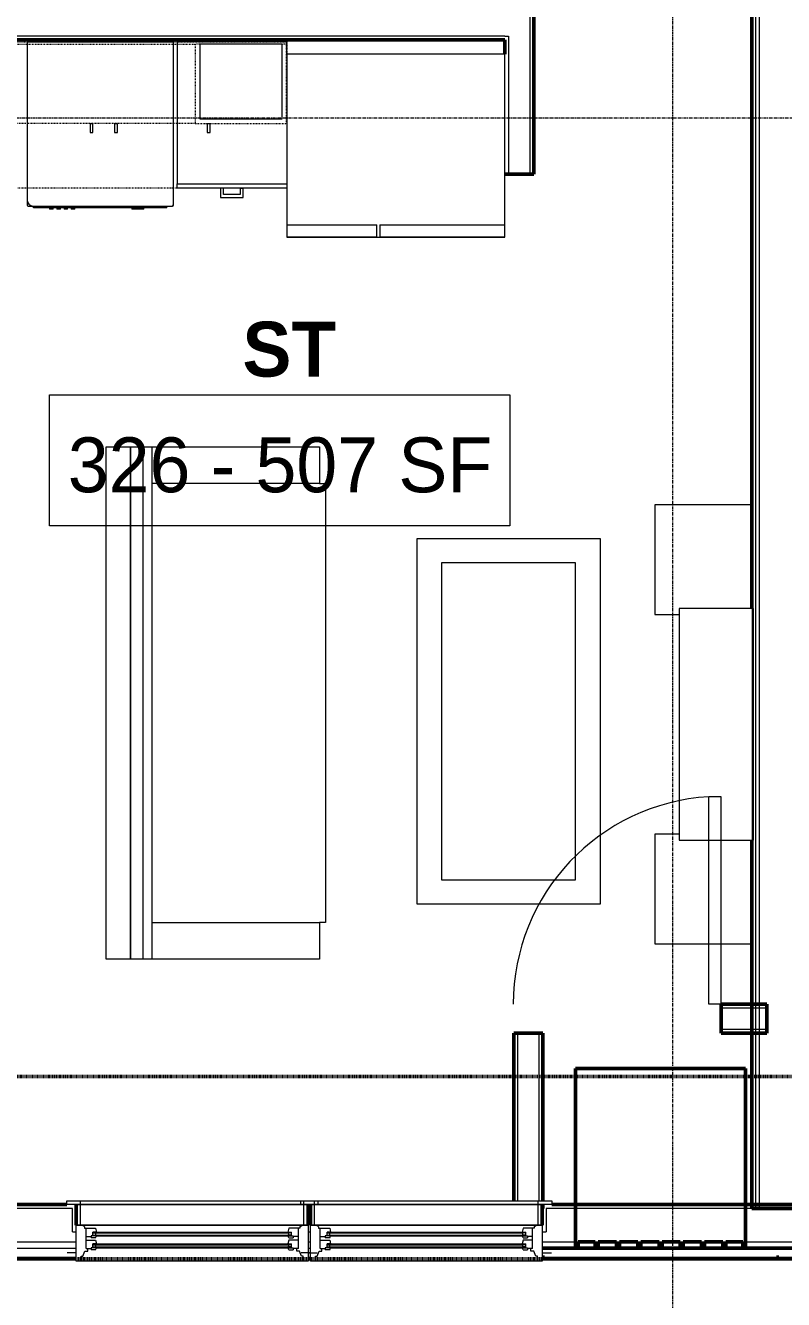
# Model space of a CAD drawing. Header units: inches. Extents: x -4217 to -1814, y 9706 to 12425.
# Drawn here: x -3260.5 to -3136.2, y 9973.5 to 10182.4 of the extents above; entities that cross this region are included whole.
import ezdxf

# ---------------------------------------------------------------- set-up
doc = ezdxf.new("R2010")
doc.units = ezdxf.units.IN
doc.header["$MEASUREMENT"] = 0
for name, pattern in [('Dash', [0.25, 0.125, -0.125]), ('Dash 1_16_', [0.125, 0.0625, -0.0625]), ('Grid Line 1_2_', [0.875, 0.5, -0.125, 0.125, -0.125])]:
    doc.linetypes.add(name, pattern=pattern)
for name, color, linetype, lineweight in [('A-ANNO-DIMS', 211, 'Continuous', 9), ('A-ANNO-DIMS-96', 211, 'Continuous', 9), ('A-AREA-IDEN', 2, 'Continuous', 9), ('A-DOOR-1', 250, 'Continuous', 9), ('A-DOOR-2', 90, 'Continuous', 20), ('A-GENM-3', 10, 'Continuous', 50), ('A-GLAZ-1', 250, 'Continuous', 9), ('A-GLAZ-2', 90, 'Continuous', 20), ('A-GLAZ-4', 10, 'Continuous', 50), ('A-WALL', 113, 'Continuous', 13), ('A-WALL-3', 10, 'Continuous', 50), ('A-WALL-4', 50, 'Continuous', 13), ('C-PROP-LINE-2', 91, 'Dash 1_16_', 50), ('I-FURN', 30, 'Continuous', 9), ('I-FURN-1', 250, 'Continuous', 9), ('I-WALL-3', 2, 'Continuous', 50), ('Q-CASE-3', 250, 'Continuous', 9), ('Q-CASE-4', 250, 'Dash', 9), ('Q-CASE-HDLN-1', 250, 'Dash', 9), ('Q-SPCQ-1', 250, 'Continuous', 9), ('S-GRID-1', 1, 'Grid Line 1_2_', 9)]:
    doc.layers.add(name, color=color, linetype=linetype, lineweight=lineweight)
doc.styles.add('Century Gothic', font='ufonts.com_century-gothic.ttf', dxfattribs={"height": 9})
doc.styles.add('Century Gothic_B', font='GOTHICB.TTF', dxfattribs={"height": 9})
doc.dimstyles.new('OD__1_8__Tol__', dxfattribs={"dimscale": 12, "dimtxt": 9.397514, "dimasz": 1, "dimexe": 0.75, "dimexo": 0.5, "dimgap": 0.125, "dimtad": 1, "dimdec": 3, "dimrnd": 0.125, "dimzin": 3, "dimdsep": 46, "dimlunit": 4, "dimtxsty": 'Century Gothic', "dimblk1": 'OBLIQUE', "dimblk2": 'OBLIQUE', "dimsah": 1, "dimcen": 0.09, "dimdle": 0.75, "dimazin": 0, "dimtfac": 1, "dimtdec": 4, "dimtix": 1, "dimtmove": 0, "dimatfit": 3, "dimfxl": 1, "dimtvp": 1, "dimtfill": 1, "dimfrac": 2, "dimtolj": 1, "dimtzin": 0, "dimarcsym": 2})

# ---------------------------------------------------------------- blocks, each defined once
blk = doc.blocks.new('DIMBLOCK32-FLOOR PLAN - 3RD FLOOR')
at = {"layer": 'A-ANNO-DIMS-96'}
for p, q in [((-3338.72, 9982.44), (-3338.72, 9817.41)), ((-3338.72, 9826.41), (-3338.72, 9982.44)), ((-2935.52, 9982.44), (-2935.52, 9817.41)), ((-2935.52, 9826.41), (-2935.52, 9982.44)), ((-3338.72, 9826.41), (-2935.52, 9826.41))]:
    blk.add_line(p, q, dxfattribs=at)
at = {"layer": 'A-ANNO-DIMS-96', "lineweight": 50}
for p, q in [((-3338.72, 9826.41), (-3332.72, 9832.41)), ((-2935.52, 9826.41), (-2929.52, 9832.41)), ((-3338.72, 9826.41), (-3344.72, 9820.41)), ((-2935.52, 9826.41), (-2941.52, 9820.41))]:
    blk.add_line(p, q, dxfattribs=at)
at = {"layer": 'A-ANNO-DIMS-96', "color": 0, "insert": (-3167.85, 9839.44), "char_height": 9, "width": 73.7481, "attachment_point": 1, "line_spacing_factor": 0.984502, "style": 'Century Gothic', "bg_fill": 3, "box_fill_scale": 1.25, "bg_fill_color": 256, "bg_fill_true_color": 13158600, "bg_fill_transparency": 0}
blk.add_mtext('33\' - 7 1/4"', dxfattribs=at)
blk = doc.blocks.new('_Oblique')
at = {"color": 0, "linetype": 'ByBlock', "lineweight": -2}
blk.add_line((-0.5, -0.5), (0.5, 0.5), dxfattribs=at)

msp = doc.modelspace()

# ---------------------------------------------------------------- linework, layer by layer
at = {"layer": 'A-AREA-IDEN', "flags": 128}
msp.add_lwpolyline([(-3256.51919, 10121.87071), (-3181.01367, 10121.87071), (-3181.01367, 10100.37464), (-3256.51919, 10100.37464)], close=True, dxfattribs=at)
at = {"layer": 'A-DOOR-1'}
msp.add_arc((-3146.39952, 10021.93199), 34.06659, 93.365687, 180, dxfattribs=at)
at = {"layer": 'A-DOOR-2'}
for p, q in [((-3148.39952, 10021.93199), (-3148.39952, 10055.93982)), ((-3146.39952, 10055.93982), (-3148.39952, 10055.93982)), ((-3146.39952, 10021.93199), (-3146.39952, 10055.93982)), ((-3146.39952, 10021.93199), (-3148.39952, 10021.93199))]:
    msp.add_line(p, q, dxfattribs=at)
at = {"layer": 'A-GENM-3'}
msp.add_line((-3142.38624, 10011.3769), (-3170.26124, 10011.3769), dxfattribs=at)
at = {"layer": 'A-GLAZ-1'}
for p, q in [((-3253.69796, 9989.6894), (-3212.54952, 9989.6894)), ((-3215.29796, 9989.6894), (-3174.14952, 9989.6894))]:
    msp.add_line(p, q, dxfattribs=at)
at = {"layer": 'A-WALL'}
for p, q in [((-3140.74874, 10356.0394), (-3140.74874, 9988.4394)), ((-3140.12374, 10356.0394), (-3140.12374, 9988.4394))]:
    msp.add_line(p, q, dxfattribs=at)
at = {"layer": 'A-WALL-3'}
for p, q in [((-3177.12374, 10158.02206), (-3177.12374, 10260.93124)), ((-3336.97374, 10180.0331), (-3181.87374, 10180.0331)), ((-3181.87374, 10180.0331), (-3181.87374, 10177.7206)), ((-3181.87374, 10158.02206), (-3177.12374, 10158.02206)), ((-3138.87374, 10021.93199), (-3146.39952, 10021.93199)), ((-3146.39952, 10021.93199), (-3146.39952, 10017.18199)), ((-3138.87374, 10017.18199), (-3138.87374, 10021.93199)), ((-3175.64952, 10017.18199), (-3180.39952, 10017.18199)), ((-3180.39952, 10017.18199), (-3180.39952, 9989.6894)), ((-3175.64952, 9989.6894), (-3175.64952, 10017.18199)), ((-3146.39952, 10017.18199), (-3138.87374, 10017.18199))]:
    msp.add_line(p, q, dxfattribs=at)
at = {"layer": 'A-WALL-4'}
for p, q in [((-3177.74874, 10260.93124), (-3177.74874, 10158.02206)), ((-3181.87374, 10180.6581), (-3336.97374, 10180.6581)), ((-3181.87374, 10180.6581), (-3181.24874, 10180.6581)), ((-3181.24874, 10180.6581), (-3181.24874, 10158.02206)), ((-3138.87374, 10021.30699), (-3146.39952, 10021.30699)), ((-3179.77452, 10017.18199), (-3179.77452, 9989.6894)), ((-3176.27452, 10017.18199), (-3176.27452, 9989.6894)), ((-3138.87374, 10017.80699), (-3146.39952, 10017.80699))]:
    msp.add_line(p, q, dxfattribs=at)
at = {"layer": 'C-PROP-LINE-2'}
msp.add_line((-2099.26202, 10010.0894), (-3832.16202, 10010.0894), dxfattribs=at)
at = {"layer": 'I-FURN'}
for p, q in [((-3243.24874, 10113.31459), (-3243.24874, 10029.31459)), ((-3243.24874, 10113.31459), (-3239.74874, 10113.31459)), ((-3243.24874, 10029.31459), (-3243.24874, 10113.31459)), ((-3241.24874, 10113.31459), (-3241.24874, 10029.31459)), ((-3239.74874, 10113.31459), (-3212.24874, 10113.31459)), ((-3239.74874, 10113.31459), (-3239.74874, 10029.31459)), ((-3212.24874, 10113.31459), (-3212.24874, 10107.31459)), ((-3212.24874, 10107.31459), (-3239.74874, 10107.31459)), ((-3212.24874, 10107.31459), (-3211.24874, 10107.31459)), ((-3211.24874, 10107.31459), (-3211.24874, 10035.31459)), ((-3239.74874, 10035.31459), (-3212.24874, 10035.31459)), ((-3211.24874, 10035.31459), (-3212.24874, 10035.31459)), ((-3212.24874, 10035.31459), (-3212.24874, 10029.31459)), ((-3239.74874, 10029.31459), (-3243.24874, 10029.31459)), ((-3212.24874, 10029.31459), (-3239.74874, 10029.31459))]:
    msp.add_line(p, q, dxfattribs=at)
at = {"layer": 'I-FURN-1'}
for p, q in [((-3247.24874, 10113.31459), (-3243.24874, 10113.31459)), ((-3247.24874, 10029.31459), (-3247.24874, 10113.31459)), ((-3157.27979, 10103.14382), (-3157.27979, 10102.65471)), ((-3157.27979, 10102.65471), (-3157.24865, 10102.65471)), ((-3141.37374, 10103.80432), (-3157.24874, 10103.80432)), ((-3157.24874, 10103.80432), (-3157.24874, 10085.80432)), ((-3196.24874, 10098.31459), (-3166.24874, 10098.31459)), ((-3196.24874, 10038.31459), (-3196.24874, 10098.31459)), ((-3166.24874, 10098.31459), (-3166.24874, 10038.31459)), ((-3170.24874, 10094.31459), (-3192.24874, 10094.31459)), ((-3192.24874, 10094.31459), (-3192.24874, 10042.31459)), ((-3170.24874, 10042.31459), (-3170.24874, 10094.31459)), ((-3157.24865, 10087.4617), (-3157.28054, 10087.4617)), ((-3157.28054, 10087.4617), (-3157.28054, 10086.46722)), ((-3157.28054, 10086.46722), (-3157.24865, 10086.46722)), ((-3157.24874, 10085.80432), (-3153.24874, 10085.80432)), ((-3141.24874, 10086.80432), (-3153.24874, 10086.80432)), ((-3153.24874, 10086.80432), (-3153.24874, 10048.80432)), ((-3141.24874, 10048.80432), (-3141.24874, 10086.80432)), ((-3141.24874, 10086.80432), (-3141.12374, 10086.80432)), ((-3141.24874, 10048.80432), (-3141.24874, 10086.80432)), ((-3141.12374, 10086.80432), (-3141.12374, 10048.80432)), ((-3157.28054, 10049.14142), (-3157.28054, 10048.14694)), ((-3157.24865, 10049.14142), (-3157.28054, 10049.14142)), ((-3157.28054, 10048.14694), (-3157.24865, 10048.14694)), ((-3153.24874, 10049.80432), (-3157.24874, 10049.80432)), ((-3157.24874, 10049.80432), (-3157.24874, 10031.80432)), ((-3153.24874, 10048.80432), (-3141.24874, 10048.80432)), ((-3141.12374, 10048.80432), (-3141.24874, 10048.80432)), ((-3192.24874, 10042.31459), (-3170.24874, 10042.31459)), ((-3166.24874, 10038.31459), (-3196.24874, 10038.31459)), ((-3157.24865, 10032.95393), (-3157.27979, 10032.95393)), ((-3157.27979, 10032.95393), (-3157.27979, 10032.46482)), ((-3157.24874, 10031.80432), (-3141.37374, 10031.80432)), ((-3243.24874, 10029.31459), (-3247.24874, 10029.31459))]:
    msp.add_line(p, q, dxfattribs=at)
at = {"layer": 'I-WALL-3'}
for p, q in [((-3141.37374, 10355.4144), (-3141.37374, 10086.80432)), ((-3141.37374, 10048.80432), (-3141.37374, 9988.4394)), ((-3141.37374, 9988.4394), (-3132.87374, 9988.4394))]:
    msp.add_line(p, q, dxfattribs=at)
at = {"layer": 'Q-CASE-3'}
for p, q in [((-3235.62374, 10179.7206), (-3235.62374, 10156.4706)), ((-3217.62374, 10179.7206), (-3235.62374, 10179.7206)), ((-3217.62374, 10177.7206), (-3217.62374, 10179.7206)), ((-3218.40174, 10179.3456), (-3231.90174, 10179.3456)), ((-3231.90174, 10179.3456), (-3231.90174, 10167.0956)), ((-3218.40174, 10167.0956), (-3218.40174, 10179.3456)), ((-3249.89018, 10166.3456), (-3249.40174, 10166.3456)), ((-3249.89018, 10166.3456), (-3249.89018, 10164.84634)), ((-3249.40174, 10164.84634), (-3249.40174, 10166.3456)), ((-3245.89018, 10166.3456), (-3245.40174, 10166.3456)), ((-3245.89018, 10166.3456), (-3245.89018, 10164.84634)), ((-3245.40174, 10164.84634), (-3245.40174, 10166.3456)), ((-3231.90174, 10167.0956), (-3218.40174, 10167.0956)), ((-3230.65174, 10166.3456), (-3230.16329, 10166.3456)), ((-3230.65174, 10166.3456), (-3230.65174, 10164.84634)), ((-3230.16329, 10164.84634), (-3230.16329, 10166.3456)), ((-3249.89018, 10164.84634), (-3249.40174, 10164.84634)), ((-3245.89018, 10164.84634), (-3245.40174, 10164.84634)), ((-3230.65174, 10164.84634), (-3230.16329, 10164.84634)), ((-3235.62374, 10155.7206), (-3235.62374, 10156.4706)), ((-3235.62374, 10156.4706), (-3217.62374, 10156.4706)), ((-3217.62374, 10155.7206), (-3235.62374, 10155.7206)), ((-3228.49874, 10155.7206), (-3228.49874, 10154.2206)), ((-3227.99936, 10155.7206), (-3228.49874, 10155.7206)), ((-3227.99936, 10154.71997), (-3227.99936, 10155.7206)), ((-3225.24811, 10154.71997), (-3227.99936, 10154.71997)), ((-3225.24811, 10155.7206), (-3224.74874, 10155.7206)), ((-3225.24811, 10155.7206), (-3225.24811, 10154.71997)), ((-3224.74874, 10154.2206), (-3224.74874, 10155.7206)), ((-3228.49874, 10154.2206), (-3224.74874, 10154.2206))]:
    msp.add_line(p, q, dxfattribs=at)
at = {"layer": 'Q-CASE-4'}
for p, q in [((-3262.65174, 10179.3456), (-3232.65174, 10179.3456)), ((-3232.65174, 10179.3456), (-3232.65174, 10166.3456)), ((-3217.65174, 10179.3456), (-3232.65174, 10179.3456)), ((-3232.65174, 10179.3456), (-3232.65174, 10166.3456)), ((-3217.65174, 10166.3456), (-3217.65174, 10179.3456)), ((-3232.65174, 10166.3456), (-3262.65174, 10166.3456)), ((-3232.65174, 10166.3456), (-3217.65174, 10166.3456))]:
    msp.add_line(p, q, dxfattribs=at)
at = {"layer": 'Q-CASE-HDLN-1'}
for p, q in [((-3334.47374, 10179.7206), (-3217.62374, 10179.7206)), ((-3217.62374, 10179.7206), (-3217.62374, 10177.7206)), ((-3217.62374, 10155.7206), (-3321.34874, 10155.7206))]:
    msp.add_line(p, q, dxfattribs=at)
at = {"layer": 'Q-SPCQ-1'}
for p, q in [((-3260.22374, 10179.6581), (-3260.22374, 10153.85495)), ((-3236.22374, 10179.6581), (-3260.22374, 10179.6581)), ((-3236.22374, 10152.97995), (-3236.22374, 10179.6581)), ((-3181.87374, 10177.7206), (-3217.62374, 10177.7206)), ((-3217.62374, 10177.7206), (-3217.62374, 10147.7206)), ((-3181.87374, 10147.7206), (-3181.87374, 10177.7206)), ((-3260.22374, 10153.85495), (-3260.22374, 10152.97995)), ((-3260.02689, 10152.7831), (-3259.15189, 10152.7831)), ((-3259.15189, 10152.7831), (-3236.42059, 10152.7831)), ((-3259.1308, 10152.5331), (-3259.1308, 10152.78328)), ((-3237.31668, 10152.5331), (-3237.31668, 10152.7831)), ((-3237.31668, 10152.5331), (-3259.1308, 10152.5331)), ((-3256.50763, 10152.5331), (-3256.50763, 10152.2831)), ((-3255.91708, 10152.2831), (-3256.50763, 10152.2831)), ((-3255.91708, 10152.2831), (-3255.91708, 10152.5331)), ((-3255.32653, 10152.5331), (-3255.32653, 10152.2831)), ((-3254.73598, 10152.2831), (-3255.32653, 10152.2831)), ((-3254.73598, 10152.2831), (-3254.73598, 10152.5331)), ((-3254.14543, 10152.5331), (-3254.14543, 10152.2831)), ((-3253.55487, 10152.2831), (-3254.14543, 10152.2831)), ((-3253.55487, 10152.2831), (-3253.55487, 10152.5331)), ((-3252.96432, 10152.5331), (-3252.96432, 10152.2831)), ((-3252.37377, 10152.2831), (-3252.96432, 10152.2831)), ((-3252.37377, 10152.2831), (-3252.37377, 10152.5331)), ((-3243.01628, 10152.5331), (-3243.01628, 10152.2831)), ((-3242.03203, 10152.2831), (-3243.01628, 10152.2831)), ((-3241.04778, 10152.2831), (-3242.03203, 10152.2831)), ((-3241.04778, 10152.2831), (-3241.04778, 10152.5331)), ((-3217.62374, 10149.7206), (-3202.87374, 10149.7206)), ((-3217.62374, 10149.7206), (-3217.62374, 10147.7206)), ((-3202.87374, 10147.7206), (-3202.87374, 10149.7206)), ((-3202.37374, 10149.7206), (-3181.87374, 10149.7206)), ((-3202.37374, 10149.7206), (-3202.37374, 10147.7206)), ((-3181.87374, 10147.7206), (-3181.87374, 10149.7206)), ((-3217.62374, 10147.7206), (-3181.87374, 10147.7206)), ((-3202.87374, 10147.7206), (-3217.62374, 10147.7206)), ((-3181.87374, 10147.7206), (-3202.37374, 10147.7206))]:
    msp.add_line(p, q, dxfattribs=at)
for centre, radius, start, end in [((-3259.15189, 10153.85495), 1.07185, 180, 270), ((-3260.02689, 10152.97995), 0.19685, 180, 270), ((-3236.42059, 10152.97995), 0.19685, 270, 0), ((-3236.42059, 10152.97995), 0.19685, 285, 0)]:
    msp.add_arc(centre, radius, start, end, dxfattribs=at)
at = {"layer": 'S-GRID-1'}
msp.add_line((-1814.20638, 10167.1894), (-4168.71446, 10167.1894), dxfattribs=at)

# ---------------------------------------------------------------- texts
at = {"layer": 'A-AREA-IDEN', "char_height": 9, "attachment_point": 1}
for s, insert, width, style in [('ST', (-3224.88926, 10133.83886), 14.544, 'Century Gothic_B'), ('326 - 507 SF', (-3253.51919, 10114.87071), 83.931, 'Century Gothic')]:
    msp.add_mtext(s, dxfattribs=dict(at, insert=insert, width=width, style=style))

# ---------------------------------------------------------------- next in the draw order: dimensions: what is measured, and where the dimension line sits
at = {"layer": 'A-ANNO-DIMS'}
dim = msp.add_linear_dim(base=(-2935.52374, 9826.40632), p1=(-3338.72374, 9988.4394), p2=(-2935.52374, 9988.4394), dimstyle='OD__1_8__Tol__', override={"dimpost": '<>', "dimfxl": 403.2}, dxfattribs=at)
dim.commit()
dim.dimension.update_dxf_attribs({"geometry": 'DIMBLOCK32-FLOOR PLAN - 3RD FLOOR', "text_midpoint": (-3137.12374, 9833.13133)})

# ---------------------------------------------------------------- next in the draw order: linework, layer by layer
at = {"layer": 'A-GENM-3'}
for p, q in [((-3170.26124, 10011.3769), (-3170.26124, 9981.9394)), ((-3142.38624, 9981.9394), (-3142.38624, 10011.3769)), ((-3170.26124, 9981.9394), (-3169.82374, 9981.9394)), ((-3169.82374, 9981.9394), (-3169.82374, 9982.9394)), ((-3169.82374, 9982.9394), (-3167.02686, 9982.9394)), ((-3167.02686, 9982.9394), (-3167.02686, 9981.9394)), ((-3167.02686, 9981.9394), (-3166.52686, 9981.9394)), ((-3166.52686, 9981.9394), (-3166.52686, 9982.9394)), ((-3166.52686, 9982.9394), (-3163.54249, 9982.9394)), ((-3163.54249, 9982.9394), (-3163.54249, 9981.9394)), ((-3163.54249, 9981.9394), (-3163.04249, 9981.9394)), ((-3163.04249, 9981.9394), (-3163.04249, 9982.9394)), ((-3163.04249, 9982.9394), (-3160.05811, 9982.9394)), ((-3160.05811, 9982.9394), (-3160.05811, 9981.9394)), ((-3160.05811, 9981.9394), (-3159.55811, 9981.9394)), ((-3159.55811, 9981.9394), (-3159.55811, 9982.9394)), ((-3159.55811, 9982.9394), (-3156.57374, 9982.9394)), ((-3156.57374, 9982.9394), (-3156.57374, 9981.9394)), ((-3156.57374, 9981.9394), (-3156.07374, 9981.9394)), ((-3156.07374, 9981.9394), (-3156.07374, 9982.9394)), ((-3156.07374, 9982.9394), (-3153.08936, 9982.9394)), ((-3153.08936, 9982.9394), (-3153.08936, 9981.9394)), ((-3153.08936, 9981.9394), (-3152.58936, 9981.9394)), ((-3152.58936, 9981.9394), (-3152.58936, 9982.9394)), ((-3152.58936, 9982.9394), (-3149.60499, 9982.9394)), ((-3149.60499, 9982.9394), (-3149.60499, 9981.9394)), ((-3149.60499, 9981.9394), (-3149.10499, 9981.9394)), ((-3149.10499, 9981.9394), (-3149.10499, 9982.9394)), ((-3149.10499, 9982.9394), (-3146.12061, 9982.9394)), ((-3146.12061, 9982.9394), (-3146.12061, 9981.9394)), ((-3146.12061, 9981.9394), (-3145.62061, 9981.9394)), ((-3145.62061, 9981.9394), (-3145.62061, 9982.9394)), ((-3145.62061, 9982.9394), (-3142.82374, 9982.9394)), ((-3142.82374, 9982.9394), (-3142.82374, 9981.9394)), ((-3142.82374, 9981.9394), (-3142.38624, 9981.9394))]:
    msp.add_line(p, q, dxfattribs=at)
at = {"layer": 'A-GLAZ-1'}
for p, q in [((-3253.69796, 9989.0644), (-3253.69796, 9989.6894)), ((-3251.44796, 9989.0644), (-3251.44796, 9989.6894)), ((-3215.29796, 9989.0644), (-3215.29796, 9989.6894)), ((-3214.79952, 9989.0644), (-3214.79952, 9989.6894)), ((-3213.04796, 9989.0644), (-3213.04796, 9989.6894)), ((-3212.54952, 9989.6894), (-3212.54952, 9989.0644)), ((-3176.39952, 9989.0644), (-3176.39952, 9989.6894)), ((-3174.14952, 9989.6894), (-3174.14952, 9989.0644)), ((-3212.54952, 9989.0644), (-3253.69796, 9989.0644)), ((-3252.07296, 9989.0644), (-3214.17452, 9989.0644)), ((-3252.07296, 9985.6894), (-3252.07296, 9989.0644)), ((-3251.44796, 9985.6894), (-3251.44796, 9989.0644)), ((-3174.14952, 9989.0644), (-3215.29796, 9989.0644)), ((-3214.79952, 9985.6894), (-3214.79952, 9989.0644)), ((-3214.17452, 9989.0644), (-3214.17452, 9985.6894)), ((-3213.67296, 9989.0644), (-3175.77452, 9989.0644)), ((-3213.67296, 9985.6894), (-3213.67296, 9989.0644)), ((-3213.04796, 9985.6894), (-3213.04796, 9989.0644)), ((-3176.39952, 9985.6894), (-3176.39952, 9989.0644)), ((-3175.77452, 9989.0644), (-3175.77452, 9985.6894)), ((-3214.17452, 9985.6894), (-3252.07296, 9985.6894)), ((-3175.77452, 9985.6894), (-3213.67296, 9985.6894)), ((-3249.41671, 9984.4394), (-3248.82296, 9984.4394)), ((-3249.41671, 9984.0644), (-3248.82296, 9984.0644)), ((-3248.94796, 9984.0644), (-3248.94796, 9984.4394)), ((-3248.82296, 9984.5644), (-3217.42452, 9984.5644)), ((-3248.82296, 9984.4394), (-3217.42452, 9984.4394)), ((-3248.82296, 9984.0644), (-3217.42452, 9984.0644)), ((-3248.82296, 9983.9394), (-3217.42452, 9983.9394)), ((-3216.83077, 9984.4394), (-3217.42452, 9984.4394)), ((-3216.83077, 9984.0644), (-3217.42452, 9984.0644)), ((-3217.29952, 9984.0644), (-3217.29952, 9984.4394)), ((-3211.01671, 9984.4394), (-3210.42296, 9984.4394)), ((-3211.01671, 9984.0644), (-3210.42296, 9984.0644)), ((-3210.54796, 9984.0644), (-3210.54796, 9984.4394)), ((-3210.42296, 9984.5644), (-3179.02452, 9984.5644)), ((-3210.42296, 9984.4394), (-3179.02452, 9984.4394)), ((-3210.42296, 9984.0644), (-3179.02452, 9984.0644)), ((-3210.42296, 9983.9394), (-3179.02452, 9983.9394)), ((-3178.43077, 9984.4394), (-3179.02452, 9984.4394)), ((-3178.43077, 9984.0644), (-3179.02452, 9984.0644)), ((-3178.89952, 9984.0644), (-3178.89952, 9984.4394)), ((-3249.41671, 9982.5019), (-3248.82296, 9982.5019)), ((-3249.41671, 9982.1269), (-3248.82296, 9982.1269)), ((-3248.94796, 9982.1269), (-3248.94796, 9982.5019)), ((-3248.82296, 9982.6269), (-3217.42452, 9982.6269)), ((-3248.82296, 9982.5019), (-3217.42452, 9982.5019)), ((-3248.82296, 9982.1269), (-3217.42452, 9982.1269)), ((-3248.82296, 9982.0019), (-3217.42452, 9982.0019)), ((-3216.83077, 9982.5019), (-3217.42452, 9982.5019)), ((-3216.83077, 9982.1269), (-3217.42452, 9982.1269)), ((-3217.29952, 9982.1269), (-3217.29952, 9982.5019)), ((-3211.01671, 9982.5019), (-3210.42296, 9982.5019)), ((-3211.01671, 9982.1269), (-3210.42296, 9982.1269)), ((-3210.54796, 9982.1269), (-3210.54796, 9982.5019)), ((-3210.42296, 9982.6269), (-3179.02452, 9982.6269)), ((-3210.42296, 9982.5019), (-3179.02452, 9982.5019)), ((-3210.42296, 9982.1269), (-3179.02452, 9982.1269)), ((-3210.42296, 9982.0019), (-3179.02452, 9982.0019)), ((-3178.43077, 9982.5019), (-3179.02452, 9982.5019)), ((-3178.43077, 9982.1269), (-3179.02452, 9982.1269)), ((-3178.89952, 9982.1269), (-3178.89952, 9982.5019))]:
    msp.add_line(p, q, dxfattribs=at)
at = {"layer": 'A-GLAZ-2'}
for p, q in [((-3252.13546, 9985.6894), (-3214.11202, 9985.6894)), ((-3252.13546, 9979.8144), (-3252.13546, 9985.6894)), ((-3250.79171, 9985.40924), (-3251.12559, 9985.6894)), ((-3215.45577, 9985.40924), (-3215.12189, 9985.6894)), ((-3214.11202, 9985.6894), (-3214.11202, 9979.8144)), ((-3213.73546, 9985.6894), (-3175.71202, 9985.6894)), ((-3213.73546, 9979.8144), (-3213.73546, 9985.6894)), ((-3212.39171, 9985.40924), (-3212.72559, 9985.6894)), ((-3177.05577, 9985.40924), (-3176.72189, 9985.6894)), ((-3175.71202, 9985.6894), (-3175.71202, 9979.8144)), ((-3250.79171, 9985.40924), (-3250.79171, 9985.1894)), ((-3250.79171, 9985.1894), (-3248.97921, 9985.1894)), ((-3250.54171, 9981.8769), (-3250.54171, 9985.1894)), ((-3250.54171, 9983.8144), (-3249.69796, 9983.8144)), ((-3249.69796, 9983.9394), (-3249.69796, 9983.59565)), ((-3248.82608, 9983.9394), (-3249.69796, 9983.9394)), ((-3248.97921, 9983.59565), (-3249.69796, 9983.59565)), ((-3249.41671, 9983.9394), (-3249.41671, 9984.5644)), ((-3248.82296, 9984.5644), (-3249.41671, 9984.5644)), ((-3248.97921, 9985.1894), (-3248.82296, 9984.5644)), ((-3248.97921, 9983.59565), (-3248.82608, 9983.9394)), ((-3217.26827, 9985.1894), (-3217.42452, 9984.5644)), ((-3217.42452, 9984.5644), (-3216.83077, 9984.5644)), ((-3217.26827, 9983.59565), (-3217.42139, 9983.9394)), ((-3217.42139, 9983.9394), (-3216.54952, 9983.9394)), ((-3215.45577, 9985.1894), (-3217.26827, 9985.1894)), ((-3217.26827, 9983.59565), (-3216.54952, 9983.59565)), ((-3216.83077, 9983.9394), (-3216.83077, 9984.5644)), ((-3216.54952, 9983.9394), (-3216.54952, 9983.59565)), ((-3215.70577, 9983.8144), (-3216.54952, 9983.8144)), ((-3215.70577, 9981.8769), (-3215.70577, 9985.1894)), ((-3215.45577, 9985.40924), (-3215.45577, 9985.1894)), ((-3212.39171, 9985.40924), (-3212.39171, 9985.1894)), ((-3212.39171, 9985.1894), (-3210.57921, 9985.1894)), ((-3212.14171, 9981.8769), (-3212.14171, 9985.1894)), ((-3212.14171, 9983.8144), (-3211.29796, 9983.8144)), ((-3211.29796, 9983.9394), (-3211.29796, 9983.59565)), ((-3210.42608, 9983.9394), (-3211.29796, 9983.9394)), ((-3210.57921, 9983.59565), (-3211.29796, 9983.59565)), ((-3211.01671, 9983.9394), (-3211.01671, 9984.5644)), ((-3210.42296, 9984.5644), (-3211.01671, 9984.5644)), ((-3210.57921, 9985.1894), (-3210.42296, 9984.5644)), ((-3210.57921, 9983.59565), (-3210.42608, 9983.9394)), ((-3178.86827, 9985.1894), (-3179.02452, 9984.5644)), ((-3179.02452, 9984.5644), (-3178.43077, 9984.5644)), ((-3178.86827, 9983.59565), (-3179.02139, 9983.9394)), ((-3179.02139, 9983.9394), (-3178.14952, 9983.9394)), ((-3177.05577, 9985.1894), (-3178.86827, 9985.1894)), ((-3178.86827, 9983.59565), (-3178.14952, 9983.59565)), ((-3178.43077, 9983.9394), (-3178.43077, 9984.5644)), ((-3178.14952, 9983.9394), (-3178.14952, 9983.59565)), ((-3177.30577, 9983.8144), (-3178.14952, 9983.8144)), ((-3177.30577, 9981.8769), (-3177.30577, 9985.1894)), ((-3177.05577, 9985.40924), (-3177.05577, 9985.1894)), ((-3251.04827, 9980.6269), (-3250.72921, 9981.4394)), ((-3250.72921, 9981.4394), (-3250.26046, 9981.4394)), ((-3250.54171, 9983.2519), (-3248.97921, 9983.2519)), ((-3250.54171, 9981.8769), (-3249.69796, 9981.8769)), ((-3250.26046, 9981.4394), (-3250.26046, 9981.8769)), ((-3249.69796, 9982.0019), (-3249.69796, 9981.65815)), ((-3248.82608, 9982.0019), (-3249.69796, 9982.0019)), ((-3248.97921, 9981.65815), (-3249.69796, 9981.65815)), ((-3249.41671, 9982.0019), (-3249.41671, 9982.6269)), ((-3248.82296, 9982.6269), (-3249.41671, 9982.6269)), ((-3248.97921, 9983.2519), (-3248.82296, 9982.6269)), ((-3248.97921, 9981.65815), (-3248.82608, 9982.0019)), ((-3217.26827, 9983.2519), (-3217.42452, 9982.6269)), ((-3217.42452, 9982.6269), (-3216.83077, 9982.6269)), ((-3217.26827, 9981.65815), (-3217.42139, 9982.0019)), ((-3217.42139, 9982.0019), (-3216.54952, 9982.0019)), ((-3215.70577, 9983.2519), (-3217.26827, 9983.2519)), ((-3217.26827, 9981.65815), (-3216.54952, 9981.65815)), ((-3216.83077, 9982.0019), (-3216.83077, 9982.6269)), ((-3216.54952, 9982.0019), (-3216.54952, 9981.65815)), ((-3215.70577, 9981.8769), (-3216.54952, 9981.8769)), ((-3215.98702, 9981.4394), (-3215.98702, 9981.8769)), ((-3215.51827, 9981.4394), (-3215.98702, 9981.4394)), ((-3215.1992, 9980.6269), (-3215.51827, 9981.4394)), ((-3212.64827, 9980.6269), (-3212.32921, 9981.4394)), ((-3212.32921, 9981.4394), (-3211.86046, 9981.4394)), ((-3212.14171, 9983.2519), (-3210.57921, 9983.2519)), ((-3212.14171, 9981.8769), (-3211.29796, 9981.8769)), ((-3211.86046, 9981.4394), (-3211.86046, 9981.8769)), ((-3211.29796, 9982.0019), (-3211.29796, 9981.65815)), ((-3210.42608, 9982.0019), (-3211.29796, 9982.0019)), ((-3210.57921, 9981.65815), (-3211.29796, 9981.65815)), ((-3211.01671, 9982.0019), (-3211.01671, 9982.6269)), ((-3210.42296, 9982.6269), (-3211.01671, 9982.6269)), ((-3210.57921, 9983.2519), (-3210.42296, 9982.6269)), ((-3210.57921, 9981.65815), (-3210.42608, 9982.0019)), ((-3178.86827, 9983.2519), (-3179.02452, 9982.6269)), ((-3179.02452, 9982.6269), (-3178.43077, 9982.6269)), ((-3178.86827, 9981.65815), (-3179.02139, 9982.0019)), ((-3179.02139, 9982.0019), (-3178.14952, 9982.0019)), ((-3177.30577, 9983.2519), (-3178.86827, 9983.2519)), ((-3178.86827, 9981.65815), (-3178.14952, 9981.65815)), ((-3178.43077, 9982.0019), (-3178.43077, 9982.6269)), ((-3178.14952, 9982.0019), (-3178.14952, 9981.65815)), ((-3177.30577, 9981.8769), (-3178.14952, 9981.8769)), ((-3177.58702, 9981.4394), (-3177.58702, 9981.8769)), ((-3177.11827, 9981.4394), (-3177.58702, 9981.4394)), ((-3176.7992, 9980.6269), (-3177.11827, 9981.4394)), ((-3252.13546, 9981.1894), (-3253.63546, 9981.1894)), ((-3214.11202, 9979.8144), (-3252.13546, 9979.8144)), ((-3251.32296, 9980.6269), (-3251.04827, 9980.6269)), ((-3251.32296, 9979.8144), (-3251.32296, 9980.6269)), ((-3213.73546, 9981.1894), (-3215.23546, 9981.1894)), ((-3214.92452, 9980.6269), (-3215.1992, 9980.6269)), ((-3214.92452, 9979.8144), (-3214.92452, 9980.6269)), ((-3214.11202, 9981.1894), (-3212.61202, 9981.1894)), ((-3175.71202, 9979.8144), (-3213.73546, 9979.8144)), ((-3212.92296, 9980.6269), (-3212.64827, 9980.6269)), ((-3212.92296, 9979.8144), (-3212.92296, 9980.6269)), ((-3176.52452, 9980.6269), (-3176.7992, 9980.6269)), ((-3176.52452, 9979.8144), (-3176.52452, 9980.6269)), ((-3175.71202, 9981.1894), (-3174.21202, 9981.1894))]:
    msp.add_line(p, q, dxfattribs=at)
at = {"layer": 'A-GLAZ-4'}
for p, q in [((-3137.31202, 9980.2519), (-3175.33546, 9980.2519)), ((-3175.33546, 9980.1894), (-3137.31202, 9980.1894)), ((-3098.91202, 9980.2519), (-3136.93546, 9980.2519)), ((-3136.93546, 9980.1894), (-3098.91202, 9980.1894))]:
    msp.add_line(p, q, dxfattribs=at)
at = {"layer": 'A-WALL-3'}
for p, q in [((-3253.69796, 9989.0644), (-3366.14952, 9989.0644)), ((-3252.13546, 9985.6894), (-3252.13546, 9989.0644)), ((-3214.11202, 9989.0644), (-3214.11202, 9985.6894)), ((-3213.73546, 9985.6894), (-3213.73546, 9989.0644)), ((-3175.77452, 9988.4394), (-3175.64952, 9988.4394)), ((-3175.71202, 9989.0644), (-3175.71202, 9985.6894)), ((-3175.64952, 9988.4394), (-3175.64952, 9989.0644)), ((-3100.09796, 9989.0644), (-3174.14952, 9989.0644)), ((-3175.71202, 9981.9394), (-3098.53546, 9981.9394)), ((-3367.71202, 9980.1894), (-3252.13546, 9980.1894)), ((-3214.11202, 9980.1894), (-3213.73546, 9980.1894)), ((-3175.33546, 9980.4394), (-3175.71202, 9980.4394)), ((-3175.71202, 9980.1894), (-3175.33546, 9980.1894)), ((-3175.33546, 9980.1894), (-3175.33546, 9980.4394)), ((-3136.93546, 9980.4394), (-3137.31202, 9980.4394)), ((-3137.31202, 9980.4394), (-3137.31202, 9980.1894)), ((-3137.31202, 9980.1894), (-3136.93546, 9980.1894)), ((-3136.93546, 9980.1894), (-3136.93546, 9980.4394))]:
    msp.add_line(p, q, dxfattribs=at)
at = {"layer": 'A-WALL-4'}
for p, q in [((-3252.76046, 9988.4394), (-3367.08702, 9988.4394)), ((-3252.76046, 9984.6269), (-3252.76046, 9988.4394)), ((-3175.08702, 9988.4394), (-3175.08702, 9984.6269)), ((-3099.16046, 9988.4394), (-3175.08702, 9988.4394)), ((-3252.76046, 9984.6269), (-3252.13546, 9984.6269)), ((-3214.11202, 9984.6269), (-3213.73546, 9984.6269)), ((-3175.71202, 9984.6269), (-3175.08702, 9984.6269)), ((-3367.71202, 9982.9394), (-3252.13546, 9982.9394)), ((-3367.71202, 9981.9394), (-3252.13546, 9981.9394)), ((-3214.11202, 9982.9394), (-3213.73546, 9982.9394)), ((-3214.11202, 9981.9394), (-3213.73546, 9981.9394)), ((-3175.71202, 9982.9394), (-3098.53546, 9982.9394)), ((-3367.71202, 9980.4394), (-3252.13546, 9980.4394)), ((-3214.11202, 9980.4394), (-3213.73546, 9980.4394))]:
    msp.add_line(p, q, dxfattribs=at)
at = {"layer": 'C-PROP-LINE-2'}
msp.add_line((-2636.92374, 9980.1894), (-3860.72374, 9980.1894), dxfattribs=at)
at = {"layer": 'S-GRID-1'}
msp.add_line((-3154.32374, 9836.17969), (-3154.32374, 12376.79045), dxfattribs=at)

doc.saveas('drawing.dxf')
